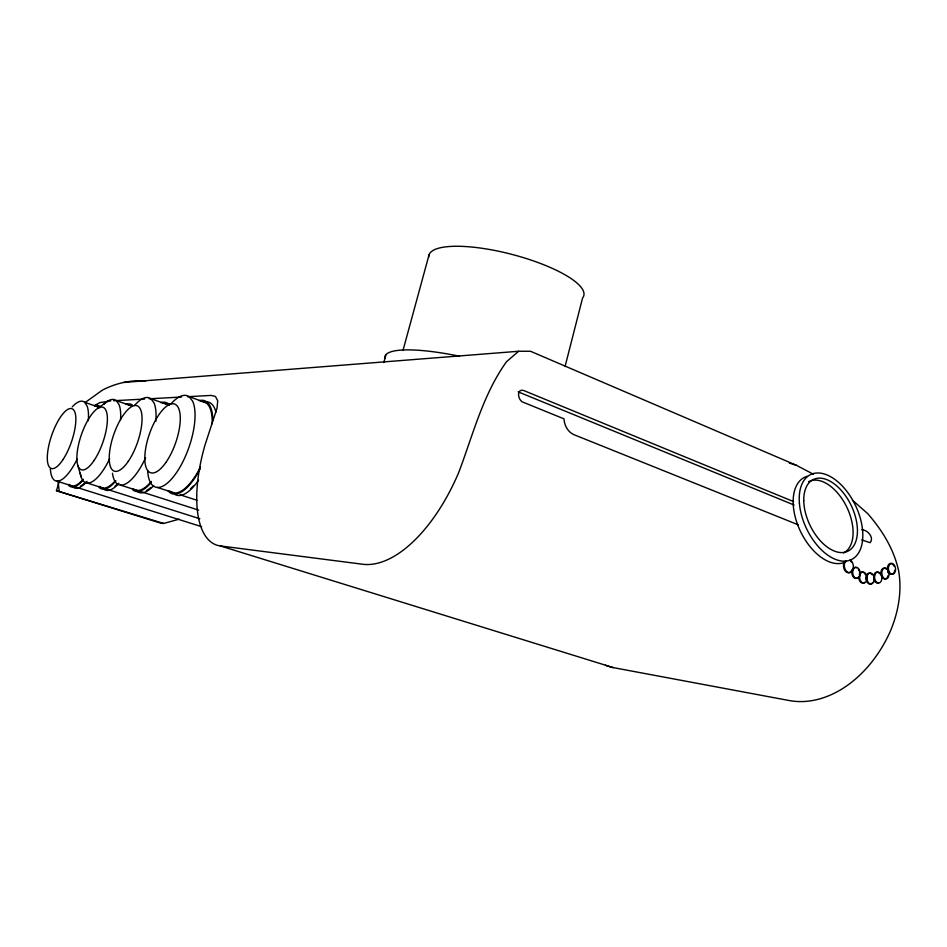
<?xml version="1.0" encoding="UTF-8"?>
<svg xmlns="http://www.w3.org/2000/svg" width="947" height="947" viewBox="0 0 947 947"><rect width="100%" height="100%" fill="white"/><g stroke="black" fill="none" stroke-linecap="round" stroke-linejoin="round"><path stroke-width="1.42" d="M859.616 576.25A5.575 3.729 83.3 0 1 853.472 575.8A5.575 3.729 83.3 0 1 855.307 567.419A5.575 3.729 83.3 0 1 860.196 573.61L859.592 577.516A5.564 3.705 83.4 0 0 862.693 582.867A5.564 3.705 83.4 0 0 866.706 580.274L866.801 576.084A5.564 3.705 83.4 0 0 860.432 573.598L858.716 577.575A5.552 3.705 83.4 0 0 860.894 582.369A5.552 3.705 83.4 0 0 864.611 582.358M866.943 577.078L867.121 579.943A5.54 3.67 83.4 0 0 872.743 583.293A5.54 3.67 83.4 0 0 872.945 574.604A5.54 3.67 83.4 0 0 867.227 575.74L866.943 577.078L866.079 577.102L866.114 579.008L866.979 578.984M565.063 366.513L582.571 297.997A80.022 21.745 14.6 0 0 513.357 254.767A80.022 21.745 14.6 0 0 428.742 256.992M402.972 350.52L429.074 254.743M383.795 362.559L385.985 354.569M179.243 519.145L163.665 523.454L160.635 523.123L56.453 490.7L58.974 482.402M813.497 474.281L796.332 465.273L530.45 351.242L518.648 351.266L506.467 361.754C482.852 394.84 473.074 434.519 458.869 472.127A131.704 65.663 -69.5 0 1 362.748 564.258L220.379 545.946A104.691 44.533 -70.5 0 1 205.014 445.019L217.017 408.204L217.727 400.83L215.431 396.414L211.086 395.42L187.47 396.71M97.967 408.264L107.84 401.066M85.455 402.286L102.276 390.211A90.699 84.993 -86 0 1 145.767 380.907M94.534 405.494L99.92 402.593L110.728 400.901M123.548 382.47L518.648 351.266M860.113 574.284L859.249 574.356L859.556 573.657A5.552 3.705 83.4 0 1 863.06 572.237M113.687 400.735L144.678 399.042M149.105 398.805L181.575 397.03M56.453 490.7L163.665 523.454M605.405 665.208A89.823 57.66 -71.2 0 0 613.313 667.623L789.171 700.531A110.302 81.004 -69.4 0 0 890.381 631.14C898.348 612.141 902.1 591.39 898.656 570.923C893.85 549 882.296 530.438 867.76 513.665L852.371 500.123M220.379 545.946L613.313 667.623M789.324 463.083L796.332 465.273M56.95 481.171L72.386 486.012M76.21 487.22L201.604 526.662M87.325 483.065L103.294 488.131M107.26 489.386L199.841 518.755M120.636 485.148L137.173 490.439M141.269 491.753L198.657 510.125M157.309 487.433L174.449 492.985M180.108 494.808L196.893 500.241M72.244 406.867A42.047 14.027 -70.9 0 1 84.709 402.321L99.944 407.577A41.822 14.312 -71 0 0 96.405 406.417M103.768 404.31A43.953 15.341 -70.9 0 1 116.28 400.605L132.047 406.109A43.716 15.649 -70.9 0 0 128.153 404.902M134.486 405.494A46.048 16.857 -70.8 0 1 150.893 398.711L167.217 404.487A45.787 17.188 -70.8 0 0 162.908 403.233M171.04 403.789A48.356 18.609 -70.7 0 1 189.009 396.627L205.913 402.712M798.167 524.78L573.633 434.555C567.727 431.761 564.294 425.203 563.998 418.846L523.371 402.321C518.033 400.889 515.949 388.732 523.407 390.389L793.586 501.602M861.687 539.932L870.151 542.69C874.412 537.434 867.57 529.929 861.806 529.693M518.198 391.857L794.142 505.047M189.009 396.627L192.513 400.983A48.356 18.609 -70.7 0 1 177.787 470.718A48.356 18.609 -70.7 0 1 147.649 470.718M150.893 398.711L153.994 402.866A46.048 16.857 -70.8 0 1 155.77 421.368M116.28 400.605L119.026 404.57A43.953 15.341 -70.9 0 1 120.541 419.805M84.709 402.321L87.148 406.133A42.047 14.027 -70.9 0 1 88.284 420.693M77.855 465.498L81.158 476.992M866.15 577.575L866.351 575.812A5.54 3.67 83.4 0 1 872.08 574.675M866.032 578.57L866.256 580.002A5.54 3.67 83.4 0 0 871.027 583.897M57.945 480.756L59.164 490.901M872.589 582.464A5.54 3.67 83.4 0 1 871.879 583.34M863.995 572.781A5.552 3.705 83.4 0 1 865.475 574.805M846.275 561.476A46.983 27.12 64.4 0 1 799.931 530.213A46.983 27.12 64.4 0 1 807.187 476.329M384.849 358.309A96.89 19.875 14.7 0 1 459.579 356.226M858.124 577.327A5.575 3.729 83.3 0 1 853.164 576.806A5.575 3.729 83.3 0 1 852.407 569.49M853.046 568.484A5.575 3.729 83.3 0 1 856.704 567.798M858.349 569.561A5.575 3.729 83.3 0 1 858.905 570.828M850.146 559.855A6.712 4.498 83.1 0 1 852.892 569.609A6.712 4.498 83.1 0 1 846.121 570.97A6.712 4.498 83.1 0 1 845.73 560.742M851.838 570.13A6.7 4.498 83.1 0 1 845.588 571.408A6.7 4.498 83.1 0 1 844.12 562.045M850.359 560.79A6.7 4.498 83.1 0 1 851.282 562.009M878.638 582.902A5.516 3.646 83.4 0 1 874.176 579.931A5.516 3.646 83.4 0 1 874.945 573.101A5.516 3.646 83.4 0 1 879.68 573.716M888.061 575.61A5.493 3.61 83.2 0 1 883.231 578.416A5.493 3.61 83.2 0 1 881.302 570.639A5.493 3.61 83.2 0 1 886.475 569.206M887.765 571.432A5.493 3.61 83.2 0 1 888.108 572.805M893.897 572.722A5.469 3.587 83.1 0 1 889.612 573.574A5.469 3.587 83.1 0 1 887.517 567.442L887.789 566.128A5.469 3.587 83.1 0 1 894.027 566.164M894.666 570.283A5.469 3.587 83.1 0 1 894.394 571.597M808.572 481.692A39.691 22.882 64.4 0 1 846.606 506.752A39.691 22.882 64.4 0 1 843.54 552.953M199.249 400.64A49.268 19.425 -70.7 0 1 212.815 420.219M200.184 468.765A49.268 19.425 -70.7 0 1 167.903 490.522M205.641 401.777A49.197 19.52 -70.7 0 1 215.94 412.205M198.55 480.212A49.197 19.52 -70.7 0 1 174.721 494.334M193.2 486.048A47.989 19.035 -70.7 0 1 190.477 488.794M201.143 401.41A48.06 18.952 -70.7 0 1 212.175 423.794M200.492 467.001A48.06 18.952 -70.7 0 1 169.88 491.079M150.881 487.48A45.716 17.259 -70.8 0 1 146.359 490.57M153.698 485.669A46.865 17.697 -70.8 0 1 136.699 490.996M167.264 403.588A46.865 17.697 -70.8 0 1 169.596 403.848M160.682 402.653A46.936 17.614 -70.8 0 1 169.442 405.209M151.295 482.354A46.936 17.614 -70.8 0 1 132.616 489.682M145.625 457.721A46.048 16.857 -70.8 0 1 112.468 473.251M151.271 481.467A45.787 17.188 -70.8 0 1 133.042 488.64M77.145 459.117A42.047 14.027 -70.9 0 1 50.38 468.919M83.135 480.117A42.864 14.667 -71 0 1 68.598 485.361M94.57 405.872A42.864 14.667 -71 0 1 100.335 406.618M83.17 479.265A41.822 14.312 -71 0 1 68.989 484.402M85.348 482.319A41.763 14.383 -71 0 1 80.483 486.119M87.006 481.336A42.816 14.738 -71 0 1 72.41 486.557M117.156 484.284A43.657 15.72 -70.9 0 1 115.013 486.19M114.966 481.088A43.716 15.649 -70.9 0 1 99.565 486.427M109.651 458.75A43.953 15.341 -70.9 0 1 80.27 473.192M115.889 480.875A44.805 16.04 -70.9 0 1 99.151 487.421M126.14 404.345A44.805 16.04 -70.9 0 1 132.45 405.103M118.943 483.254A44.746 16.111 -70.9 0 1 104.253 489.575M799.41 503.378A47.149 27.084 64.4 0 0 849.873 560.222A47.149 27.084 64.4 0 0 843.777 487.61A47.149 27.084 64.4 0 0 799.41 503.378M803.754 500.655A39.798 22.858 64.4 0 0 844.511 552.326A39.798 22.858 64.4 0 0 843.54 493.103A39.798 22.858 64.4 0 0 803.754 500.655M874.862 574.805A5.516 3.646 83.3 0 0 878.579 583.032A5.516 3.646 83.3 0 0 881.195 574.782A5.516 3.646 83.3 0 0 874.862 574.805M888.665 566.069A5.469 3.587 83.1 0 0 892.334 574.249A5.469 3.587 83.1 0 0 894.903 566.081A5.469 3.587 83.1 0 0 888.665 566.069M882.32 570.189A5.493 3.61 83.2 0 0 885.35 578.913A5.493 3.61 83.2 0 0 888.641 571.361A5.493 3.61 83.2 0 0 882.32 570.189M165.95 462.373A36.377 13.826 -70.7 0 0 175.929 404.748A36.377 13.826 -70.7 0 0 145.755 448.014A36.377 13.826 -70.7 0 0 165.95 462.373M128.307 461.307A34.637 12.524 -70.8 0 0 138.345 406.452A34.637 12.524 -70.8 0 0 110.278 447.588A34.637 12.524 -70.8 0 0 128.307 461.307M63.094 459.449A31.618 10.405 -70.9 0 0 73.12 409.388A31.618 10.405 -70.9 0 0 48.534 446.854A31.618 10.405 -70.9 0 0 63.094 459.449M94.179 460.337A33.05 11.388 -70.9 0 0 104.229 407.979A33.05 11.388 -70.9 0 0 78.009 447.197A33.05 11.388 -70.9 0 0 94.179 460.337"/></g></svg>
